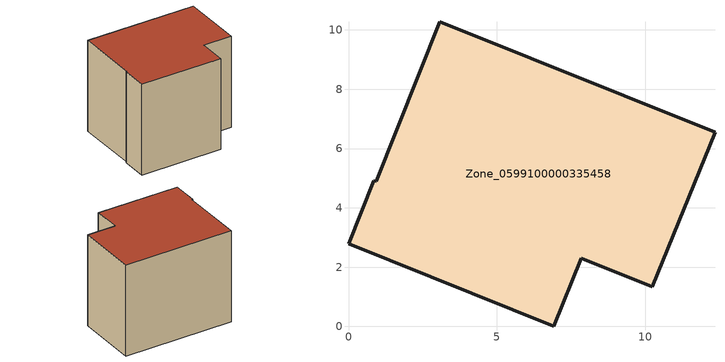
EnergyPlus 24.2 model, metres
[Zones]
Zone_0599100000335458
 floor ground (C_G): 0.93,4.89 3.08,10.28 12.36,6.55 10.25,1.33 7.85,2.3 6.93,0 0,2.79 0.85,4.92 z0
 wall outside (C_F): 0.85,4.92 0,2.79 6.93,0 7.85,2.3 10.25,1.33 12.36,6.55 3.08,10.28 0.93,4.89 0.85,4.92 z0:8.43
 roof outside (C_R): 3.08,10.28 0.93,4.89 0.85,4.92 0,2.79 6.93,0 7.85,2.3 10.25,1.33 12.36,6.55 z8.43
[BUILDING]
Pand.0599100000335458: North Axis=0; Terrain=City; Loads Convergence Tolerance Value=0.04; Temperature Convergence Tolerance Value=0.4; Solar Distribution=FullExterior; Maximum Number of Warmup Days=25; Minimum Number of Warmup Days=1
[Site:Location]
Rotterdam.The.Hague.AP_ZH_NLD Design_Conditions: Latitude=51.96; Longitude=4.45; Time Zone=1; Elevation=-4.5
[SITE:GROUNDTEMPERATURE:BUILDINGSURFACE]
18, 18, 18, 18, 18, 18, 18, 18, 18, 18, 18, 18
[MATERIAL] Thermal Absorptance=0.9; Solar Absorptance=0.7; Visible Absorptance=0.7
Name | Roughness | Thickness | Conductivity | Density | Specific Heat
G.TI.1975-1991 | MediumSmooth | 0.15 | 0.288461 | 540 | 1210
F.TI.1975-1991 | Rough | 0.3 | 0.230769 | 1920 | 840
R.TI.1975-1991 | MediumRough | 0.2 | 0.153846 | 1500 | 1000
[CONSTRUCTION]
C_G: G.TI.1975-1991
C_F: F.TI.1975-1991
C_R: R.TI.1975-1991
[ZONE]
Zone_0599100000335458: Type=1; Multiplier=1; Ceiling Height=Autocalculate; Volume=Autocalculate; Floor Area=autocalculate; Part of Total Floor Area=Yes
[ZONEINFILTRATION:DESIGNFLOWRATE]
Infil_Zone_0599100000335458: Zone or ZoneList or Space or SpaceList=Zone_0599100000335458; Schedule=AlwaysOn; Design Flow Rate Calculation Method=Flow/Area; Flow Rate per Floor Area=0.003; Constant Term Coefficient=1; Temperature Term Coefficient=0; Velocity Term Coefficient=0; Velocity Squared Term Coefficient=0
[HVACTEMPLATE:ZONE:IDEALLOADSAIRSYSTEM]
Zone_0599100000335458: Maximum Heating Supply Air Temperature=50; Minimum Cooling Supply Air Temperature=13; Maximum Heating Supply Air Humidity Ratio=0.0156; Minimum Cooling Supply Air Humidity Ratio=0.0077; Heating Limit=NoLimit; Cooling Limit=NoLimit; Dehumidification Control Type=ConstantSensibleHeatRatio; Cooling Sensible Heat Ratio=0.7; Dehumidification Setpoint=60; Humidification Control Type=None; Humidification Setpoint=30; Outdoor Air Method=None; Outdoor Air Flow Rate per Person=0.00944; Outdoor Air Flow Rate per Zone Floor Area=0; Outdoor Air Flow Rate per Zone=0; Demand Controlled Ventilation Type=None; Outdoor Air Economizer Type=NoEconomizer; Heat Recovery Type=None; Sensible Heat Recovery Effectiveness=0.7; Latent Heat Recovery Effectiveness=0.65
[ZONECONTROL:THERMOSTAT]
ThermostatControl_Zone_0599100000335458: Zone or ZoneList=Zone_0599100000335458; Control Type Schedule=DualSetpointControlType; Control 1=Thermostat_Zone_0599100000335458; Temperature Difference Between Cutout And Setpoint=0
[THERMOSTATSETPOINT:DUALSETPOINT]
Thermostat_Zone_0599100000335458: Heating Setpoint Temperature Schedule=HeatingSetpoint_Zone_0599100000335458; Cooling Setpoint Temperature Schedule=CoolingSetpoint_Zone_0599100000335458
[SCHEDULE:COMPACT]
HeatingSetpoint_Zone_0599100000335458: Through: 12/31, For: AllDays, Until: 24:00, 21
CoolingSetpoint_Zone_0599100000335458: Through: 12/31, For: AllDays, Until: 24:00, 24
DualSetpointControlType: Through: 12/31, For: AllDays, Until: 24:00, 4
AlwaysOn: Through: 12/31, For: AllDays, Until: 24:00, 1
